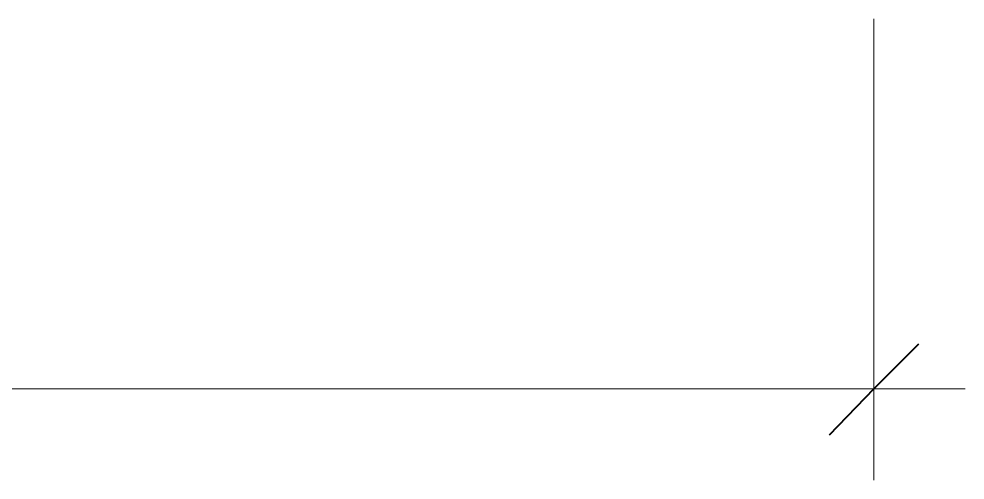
# Model space of a CAD drawing. Header units: inches. Extents: x -293 to 39679, y -468 to 488.
# Drawn here: x 474.6 to 482.67, y 384.7 to 388.63 of the extents above; entities that cross this region are included whole.
import ezdxf

# ---------------------------------------------------------------- set-up
doc = ezdxf.new("R2010")
doc.units = ezdxf.units.IN
doc.header["$MEASUREMENT"] = 0
doc.layers.add('PDF_Geometry', color=7, linetype='Continuous')

msp = doc.modelspace()

# ---------------------------------------------------------------- linework, layer by layer
at = {"layer": 'PDF_Geometry', "lineweight": 9}
for points in [[(481.88745, 385.47872), (481.88745, 388.63003)], [(452.46152, 385.47872), (482.66505, 385.47872)], [(481.88745, 385.47872), (481.88745, 384.70112)]]:
    msp.add_lwpolyline(points, dxfattribs=at)
at = {"layer": 'PDF_Geometry', "lineweight": 40}
for points in [[(481.88745, 385.47872), (482.26943, 385.86069)], [(481.88745, 385.47872), (481.50547, 385.0831)]]:
    msp.add_lwpolyline(points, dxfattribs=at)

doc.saveas('drawing.dxf')
